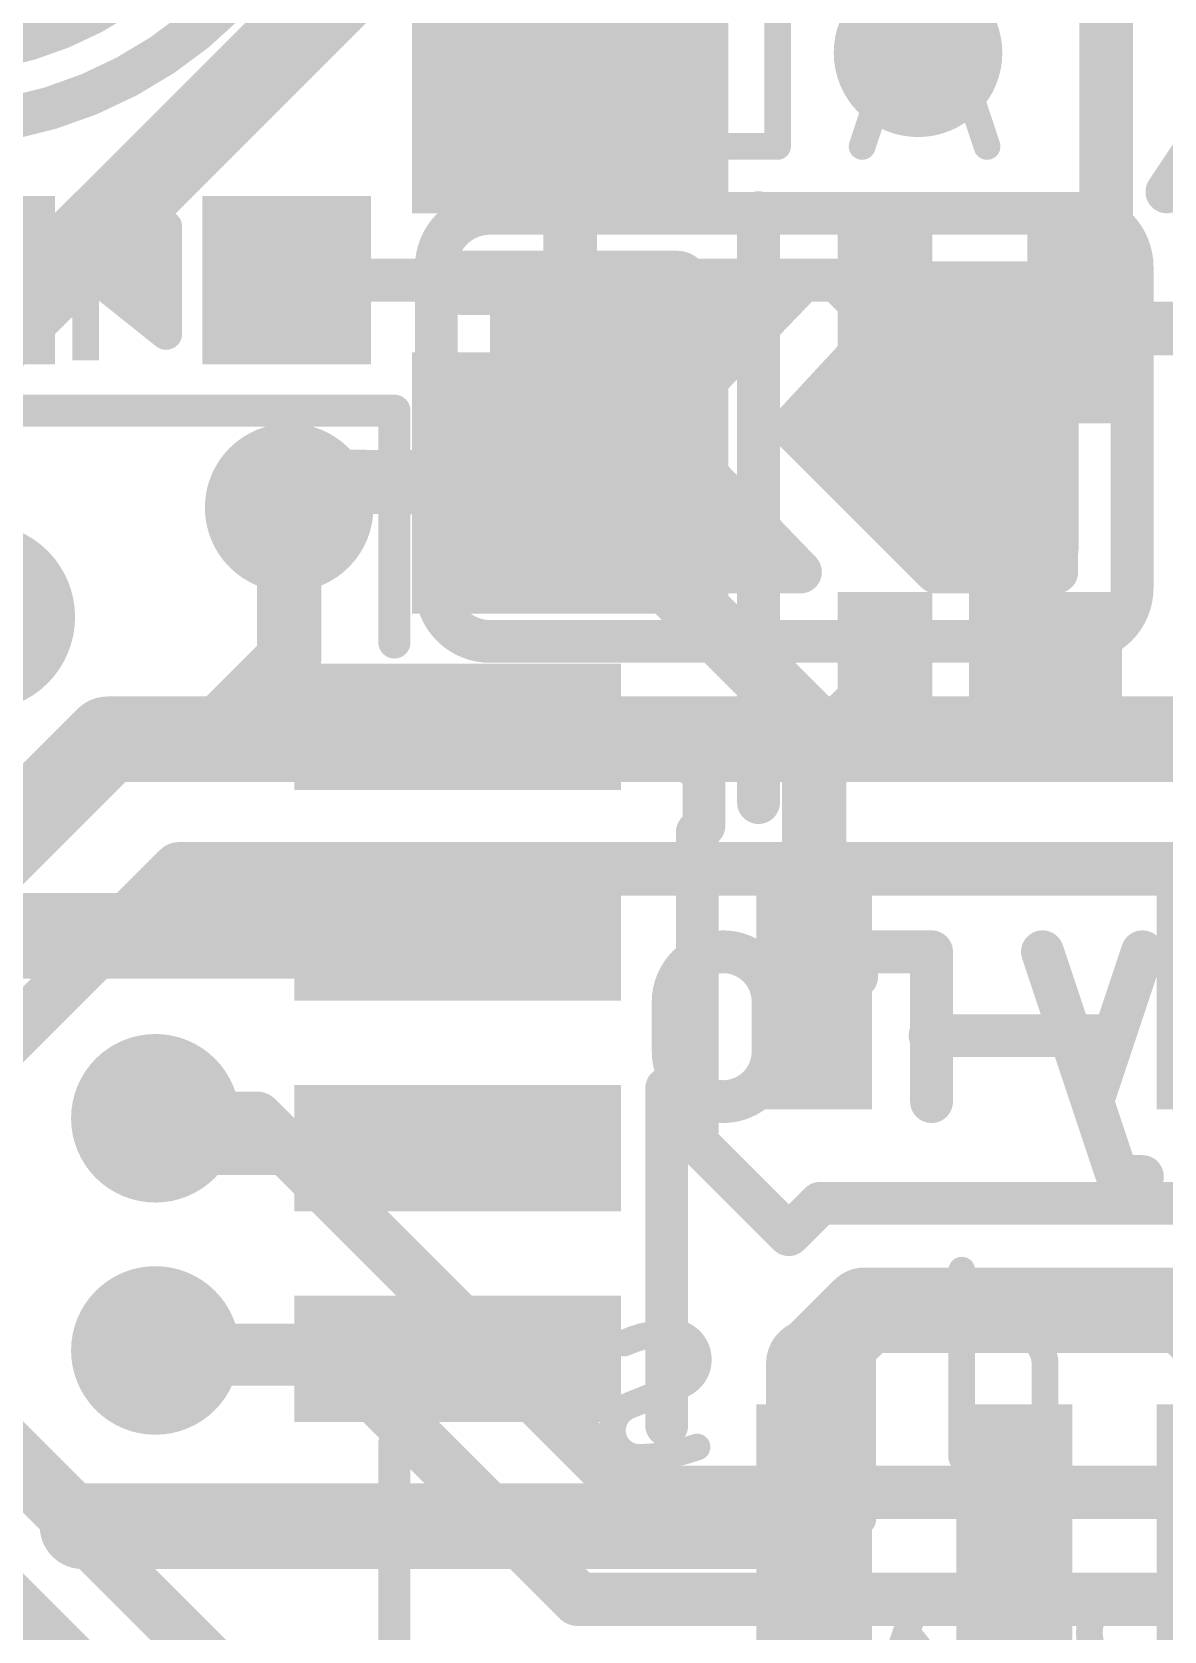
# Model space of a CAD drawing. Extents: x -0.1 to 25.5, y -0.1 to 17.9.
# Drawn here: x 3.03 to 8.41, y 6.1 to 13.69 of the extents above; entities that cross this region are included whole.
import ezdxf

# ---------------------------------------------------------------- set-up
doc = ezdxf.new("R2010")
doc.units = 0
for name, color, linetype in [('1', 12, 'CONTINUOUS'), ('16', 5, 'CONTINUOUS'), ('17', 110, 'CONTINUOUS'), ('18', 110, 'CONTINUOUS'), ('21', 40, 'CONTINUOUS'), ('22', 6, 'CONTINUOUS')]:
    doc.layers.add(name, color=color, linetype=linetype)

# ---------------------------------------------------------------- blocks, each defined once
blk = doc.blocks.new('RECT')
blk.add_solid([(-0.5, -0.5), (0.5, -0.5), (-0.5, 0.5), (0.5, 0.5)])
blk = doc.blocks.new('RECT121920X243840R50')
at = {"const_width": 0.1905}
blk.add_lwpolyline([(0.2858, -0.5715), (0.2858, 0.5715, 0.4142), (0.1905, 0.6668), (-0.1905, 0.6668, 0.4142), (-0.2858, 0.5715), (-0.2858, -0.5715, 0.4142), (-0.1905, -0.6668), (0.1905, -0.6668, 0.4142)], format="xyb", close=True, dxfattribs=at)
blk.add_solid([(-0.2159, -0.5969), (0.2159, -0.5969), (-0.2159, 0.5969), (0.2159, 0.5969)])
blk = doc.blocks.new('ROUNDP')
at = {"const_width": 0.5}
blk.add_lwpolyline([(0, -0.25, 1), (0, 0.25, 1), (0, -0.25)], format="xyb", dxfattribs=at)
blk = doc.blocks.new('ROUNDV')
at = {"const_width": 0.5}
blk.add_lwpolyline([(0, -0.25, 1), (0, 0.25, 1), (0, -0.25)], format="xyb", dxfattribs=at)

msp = doc.modelspace()

# ---------------------------------------------------------------- linework, layer by layer
at = {"layer": '1'}
for points, const_width in [([(8.132, 14.0295), (8.132, 12.43)], 0.254), ([(6.8525, 12.5095), (4.2425, 12.5095)], 0.2032), ([(6.8525, 12.5095), (7.082, 12.28)], 0.2032), ([(8.132, 12.43), (7.982, 12.28)], 0.254), ([(8.782, 12.28), (7.982, 12.28)], 0.254), ([(4.2545, 11.43), (4.3778, 11.5533)], 0.3048), ([(4.3778, 11.5533), (5.588, 11.5468)], 0.3048), ([(6.7462, 10.3886), (5.588, 11.5468)], 0.3048), ([(6.7462, 10.2442), (7.082, 10.58)], 0.3048), ([(5.054, 10.39), (5.993, 10.39)], 0.2032), ([(5.993, 10.39), (6.223, 10.16)], 0.2032), ([(6.7462, 10.2442), (6.7462, 10.3886)], 0.3048), ([(6.7462, 9.1741), (6.7462, 10.2442)], 0.3048), ([(6.223, 10.16), (6.223, 9.921)], 0.2032), ([(6.223, 9.921), (6.1918, 9.8898)], 0.2032), ([(6.1918, 9.8898), (6.1918, 8.4778)], 0.2032), ([(4.445, 9.398), (4.5005, 9.4535)], 0.4064), ([(4.9905, 9.4535), (4.5005, 9.4535)], 0.4064), ([(5.054, 9.39), (4.9905, 9.4535)], 0.4064), ([(2.7573, 9.398), (4.445, 9.398)], 0.4064), ([(3.7202, 8.39), (3.6195, 8.5316)], 0.254), ([(6.1918, 8.4778), (6.1595, 8.4455)], 0.2032), ([(5.054, 8.39), (3.7202, 8.39)], 0.254), ([(6.1595, 8.4455), (6.6258, 7.9792)], 0.2032), ([(6.6258, 7.9792), (6.7746, 8.128)], 0.2032), ([(6.7746, 8.128), (8.7194, 8.128)], 0.2032), ([(6.985, 7.62), (6.7462, 7.3812)], 0.4064), ([(8.509, 7.62), (6.985, 7.62)], 0.4064), ([(8.6462, 7.4828), (8.509, 7.62)], 0.4064), ([(3.659, 7.39), (3.6195, 7.4295)], 0.254), ([(5.054, 7.39), (3.659, 7.39)], 0.254), ([(6.7462, 7.3812), (6.7462, 6.5739)], 0.4064), ([(2.7853, 7.084), (3.274, 6.5953)], 0.3048), ([(3.274, 6.5953), (6.7248, 6.5953)], 0.4064), ([(6.7248, 6.5953), (6.7462, 6.5739)], 0.4064), ([(6.7462, 6.5739), (6.7462, 4.7802)], 0.4064), ([(7.6962, 6.5739), (7.6962, 5.8928)], 0.4064)]:
    msp.add_lwpolyline(points, dxfattribs=dict(at, const_width=const_width))
for points, const_width in [([(4.2425, 12.5603, 1), (4.2425, 12.4587)], 0.1016), ([(6.8884, 12.5454, 1), (6.8166, 12.4736)], 0.1016), ([(6.8525, 12.4587, 1), (6.8525, 12.5603)], 0.1016), ([(8.1769, 12.3851, 1), (8.0871, 12.4749)], 0.127), ([(8.0685, 12.43, 1), (8.1955, 12.43)], 0.127), ([(7.982, 12.3435, 1), (7.982, 12.2165)], 0.127), ([(7.9371, 12.3249, 1), (8.0269, 12.2351)], 0.127), ([(7.0461, 12.2441, 1), (7.1179, 12.3159)], 0.1016), ([(4.3782, 11.6295, 1), (4.3774, 11.4771)], 0.1524), ([(4.4317, 11.4995, 1), (4.324, 11.6072)], 0.1524), ([(5.6419, 11.6007, 1), (5.5341, 11.4929)], 0.1524), ([(5.5876, 11.4706, 1), (5.5884, 11.623)], 0.1524), ([(4.2006, 11.4839, 1), (4.3084, 11.3761)], 0.1524), ([(7.1359, 10.5261, 1), (7.0281, 10.6339)], 0.1524), ([(5.054, 10.4408, 1), (5.054, 10.3392)], 0.1016), ([(6.0289, 10.4259, 1), (5.9571, 10.3541)], 0.1016), ([(5.993, 10.3392, 1), (5.993, 10.4408)], 0.1016), ([(6.8224, 10.3886, 1), (6.67, 10.3886)], 0.1524), ([(6.6923, 10.3347, 1), (6.8001, 10.4425)], 0.1524), ([(6.8224, 10.2442, 1), (6.67, 10.2442)], 0.1524), ([(6.6923, 10.2981, 1), (6.8001, 10.1903)], 0.1524), ([(6.2738, 10.16, 1), (6.1722, 10.16)], 0.1016), ([(6.1871, 10.1241, 1), (6.2589, 10.1959)], 0.1016), ([(6.67, 10.2442, 1), (6.8224, 10.2442)], 0.1524), ([(6.2589, 9.8851, 1), (6.1871, 9.957)], 0.1016), ([(6.2426, 9.8898, 1), (6.141, 9.8898)], 0.1016), ([(6.1559, 9.9258, 1), (6.2277, 9.8539)], 0.1016), ([(6.1722, 9.921, 1), (6.2738, 9.921)], 0.1016), ([(4.5005, 9.5551, 1), (4.5005, 9.3519)], 0.2032), ([(4.5723, 9.3817, 1), (4.4287, 9.5253)], 0.2032), ([(5.0623, 9.5253, 1), (4.9187, 9.3817)], 0.2032), ([(4.9905, 9.3519, 1), (4.9905, 9.5551)], 0.2032), ([(4.3732, 9.4698, 1), (4.5168, 9.3262)], 0.2032), ([(4.445, 9.2964, 1), (4.445, 9.4996)], 0.2032), ([(4.9822, 9.3182, 1), (5.1258, 9.4618)], 0.2032), ([(6.67, 9.1741, 1), (6.8224, 9.1741)], 0.1524), ([(3.6712, 8.5684, 1), (3.5678, 8.4948)], 0.127), ([(6.2277, 8.4419, 1), (6.1559, 8.5137)], 0.1016), ([(3.7202, 8.4535, 1), (3.7202, 8.3265)], 0.127), ([(5.054, 8.3265, 1), (5.054, 8.4535)], 0.127), ([(6.1954, 8.4814, 1), (6.1236, 8.4096)], 0.1016), ([(6.1236, 8.4814, 1), (6.1954, 8.4096)], 0.1016), ([(6.141, 8.4778, 1), (6.2426, 8.4778)], 0.1016), ([(3.6685, 8.3532, 1), (3.772, 8.4268)], 0.127), ([(6.7746, 8.1788, 1), (6.7746, 8.0772)], 0.1016), ([(6.8105, 8.0921, 1), (6.7387, 8.1639)], 0.1016), ([(6.5899, 8.0151, 1), (6.6617, 7.9433)], 0.1016), ([(6.5899, 7.9433, 1), (6.6617, 8.0151)], 0.1016), ([(6.985, 7.7216, 1), (6.985, 7.5184)], 0.2032), ([(7.0568, 7.5482, 1), (6.9132, 7.6918)], 0.2032), ([(8.5808, 7.6918, 1), (8.4372, 7.5482)], 0.2032), ([(3.6644, 7.4744, 1), (3.5746, 7.3846)], 0.127), ([(3.659, 7.4535, 1), (3.659, 7.3265)], 0.127), ([(5.054, 7.3265, 1), (5.054, 7.4535)], 0.127), ([(6.8478, 7.3812, 1), (6.6446, 7.3812)], 0.2032), ([(6.6744, 7.453, 1), (6.818, 7.3094)], 0.2032), ([(3.6141, 7.3451, 1), (3.7039, 7.4349)], 0.127), ([(3.274, 6.6969, 1), (3.274, 6.4937)], 0.2032), ([(6.7966, 6.6671, 1), (6.653, 6.5235)], 0.2032), ([(6.8478, 6.5739, 1), (6.6446, 6.5739)], 0.2032), ([(6.7248, 6.4937, 1), (6.7248, 6.6969)], 0.2032), ([(7.7978, 6.5739, 1), (7.5946, 6.5739)], 0.2032), ([(3.2201, 6.5414, 1), (3.3278, 6.6492)], 0.1524), ([(6.6744, 6.5021, 1), (6.818, 6.6457)], 0.2032), ([(6.6446, 6.5739, 1), (6.8478, 6.5739)], 0.2032)]:
    msp.add_lwpolyline(points, format="xyb", dxfattribs=dict(at, const_width=const_width))
at = {"layer": '16'}
for points, const_width in [([(2.794, 12.192), (5.0292, 14.4272)], 0.4064), ([(6.35, 14.224), (5.588, 13.462)], 0.254), ([(5.588, 13.462), (5.588, 11.811)], 0.254), ([(5.311, 11.1244), (5.311, 12.4976)], 0.2032), ([(5.311, 12.4976), (6.681, 12.4976)], 0.2032), ([(6.681, 12.4976), (6.0198, 11.811)], 0.2032), ([(7.2755, 12.4976), (6.6389, 11.811)], 0.2032), ([(7.897, 12.4976), (7.2755, 12.4976)], 0.2032), ([(7.897, 11.1244), (7.897, 12.4976)], 0.2032), ([(5.311, 12.3952), (6.5824, 12.3952)], 0.2032), ([(7.1806, 12.3952), (7.897, 12.3952)], 0.2032), ([(5.311, 12.192), (6.3867, 12.192)], 0.2032), ([(6.9922, 12.192), (7.897, 12.192)], 0.2032), ([(5.311, 11.9888), (6.191, 11.9888)], 0.2032), ([(6.8038, 11.9888), (7.897, 11.9888)], 0.2032), ([(7.62, 11.811), (7.6835, 11.7475)], 0.4064), ([(7.6835, 11.7475), (7.6835, 10.3939)], 0.4064), ([(5.311, 11.7856), (6.0443, 11.7856)], 0.2032), ([(6.0198, 11.811), (6.681, 11.1244)], 0.2032), ([(6.6389, 11.811), (7.3255, 11.1244)], 0.2032), ([(6.6643, 11.7856), (7.897, 11.7856)], 0.2032), ([(5.311, 11.5824), (6.2399, 11.5824)], 0.2032), ([(6.8675, 11.5824), (7.897, 11.5824)], 0.2032), ([(4.2545, 10.7114), (4.2545, 11.43)], 0.3048), ([(5.311, 11.3792), (6.4356, 11.3792)], 0.2032), ([(7.0707, 11.3792), (7.897, 11.3792)], 0.2032), ([(5.311, 11.176), (6.6313, 11.176)], 0.2032), ([(7.2739, 11.176), (7.897, 11.176)], 0.2032), ([(6.681, 11.1244), (5.311, 11.1244)], 0.2032), ([(7.3255, 11.1244), (7.897, 11.1244)], 0.2032), ([(3.8735, 10.3304), (4.2545, 10.7114)], 0.3048), ([(7.6835, 10.3939), (7.747, 10.3304)], 0.4064), ([(2.3154, 9.2523), (3.3935, 10.3304)], 0.4064), ([(3.8735, 10.3304), (3.3935, 10.3304)], 0.4064), ([(6.096, 10.3304), (3.8735, 10.3304)], 0.4064), ([(7.747, 10.3304), (6.096, 10.3304)], 0.4064), ([(8.8699, 10.3304), (7.747, 10.3304)], 0.4064), ([(2.8615, 8.8456), (3.7314, 9.7155)], 0.254), ([(3.7314, 9.7155), (8.5725, 9.7155)], 0.254), ([(4.0998, 8.5316), (3.6195, 8.5316)], 0.254), ([(4.0998, 8.5316), (5.8751, 6.7564)], 0.254), ([(3.6195, 7.4295), (4.445, 7.4295)], 0.254), ([(5.6261, 6.2484), (4.445, 7.4295)], 0.254), ([(2.8615, 6.9694), (4.0905, 5.7404)], 0.254), ([(3.8696, 5.207), (2.3154, 6.7612)], 0.4064), ([(5.8751, 6.7564), (12.8016, 6.7564)], 0.254), ([(5.6261, 6.2484), (12.4322, 6.2484)], 0.254)]:
    msp.add_lwpolyline(points, dxfattribs=dict(at, const_width=const_width))
for points, const_width in [([(5.6515, 13.462, 1), (5.5245, 13.462)], 0.127), ([(5.5431, 13.5069, 1), (5.6329, 13.4171)], 0.127), ([(5.3618, 12.4976, 1), (5.2602, 12.4976)], 0.1016), ([(5.311, 12.5484, 1), (5.311, 12.4468)], 0.1016), ([(6.7176, 12.4624, 1), (6.6444, 12.5328)], 0.1016), ([(6.681, 12.4468, 1), (6.681, 12.5484)], 0.1016), ([(7.2755, 12.5484, 1), (7.2755, 12.4468)], 0.1016), ([(7.3128, 12.4631, 1), (7.2382, 12.5321)], 0.1016), ([(7.9478, 12.4976, 1), (7.8462, 12.4976)], 0.1016), ([(7.897, 12.4468, 1), (7.897, 12.5484)], 0.1016), ([(5.311, 12.446, 1), (5.311, 12.3444)], 0.1016), ([(6.5824, 12.3444, 1), (6.5824, 12.446)], 0.1016), ([(7.1806, 12.446, 1), (7.1806, 12.3444)], 0.1016), ([(7.897, 12.3444, 1), (7.897, 12.446)], 0.1016), ([(5.311, 12.2428, 1), (5.311, 12.1412)], 0.1016), ([(6.3867, 12.1412, 1), (6.3867, 12.2428)], 0.1016), ([(6.9922, 12.2428, 1), (6.9922, 12.1412)], 0.1016), ([(7.897, 12.1412, 1), (7.897, 12.2428)], 0.1016), ([(5.311, 12.0396, 1), (5.311, 11.938)], 0.1016), ([(6.191, 11.938, 1), (6.191, 12.0396)], 0.1016), ([(6.8038, 12.0396, 1), (6.8038, 11.938)], 0.1016), ([(7.897, 11.938, 1), (7.897, 12.0396)], 0.1016), ([(7.6918, 11.8828, 1), (7.5482, 11.7392)], 0.2032), ([(7.7851, 11.7475, 1), (7.5819, 11.7475)], 0.2032), ([(7.6117, 11.6757, 1), (7.7553, 11.8193)], 0.2032), ([(5.311, 11.8364, 1), (5.311, 11.7348)], 0.1016), ([(5.5245, 11.811, 1), (5.6515, 11.811)], 0.127), ([(6.0564, 11.8462, 1), (5.9832, 11.7758)], 0.1016), ([(5.9832, 11.8462, 1), (6.0564, 11.7758)], 0.1016), ([(6.0443, 11.7348, 1), (6.0443, 11.8364)], 0.1016), ([(6.6748, 11.8469, 1), (6.603, 11.7751)], 0.1016), ([(6.6016, 11.8455, 1), (6.6762, 11.7765)], 0.1016), ([(6.6643, 11.8364, 1), (6.6643, 11.7348)], 0.1016), ([(7.897, 11.7348, 1), (7.897, 11.8364)], 0.1016), ([(5.311, 11.6332, 1), (5.311, 11.5316)], 0.1016), ([(6.2399, 11.5316, 1), (6.2399, 11.6332)], 0.1016), ([(6.8675, 11.6332, 1), (6.8675, 11.5316)], 0.1016), ([(7.897, 11.5316, 1), (7.897, 11.6332)], 0.1016), ([(4.3307, 11.43, 1), (4.1783, 11.43)], 0.1524), ([(5.311, 11.43, 1), (5.311, 11.3284)], 0.1016), ([(6.4356, 11.3284, 1), (6.4356, 11.43)], 0.1016), ([(7.0707, 11.43, 1), (7.0707, 11.3284)], 0.1016), ([(7.897, 11.3284, 1), (7.897, 11.43)], 0.1016), ([(5.311, 11.2268, 1), (5.311, 11.1252)], 0.1016), ([(6.6313, 11.1252, 1), (6.6313, 11.2268)], 0.1016), ([(7.2739, 11.2268, 1), (7.2739, 11.1252)], 0.1016), ([(7.897, 11.1252, 1), (7.897, 11.2268)], 0.1016), ([(5.311, 11.1752, 1), (5.311, 11.0736)], 0.1016), ([(5.2602, 11.1244, 1), (5.3618, 11.1244)], 0.1016), ([(6.6444, 11.0892, 1), (6.7176, 11.1596)], 0.1016), ([(6.681, 11.0736, 1), (6.681, 11.1752)], 0.1016), ([(7.3255, 11.1752, 1), (7.3255, 11.0736)], 0.1016), ([(7.2896, 11.0885, 1), (7.3614, 11.1603)], 0.1016), ([(7.8462, 11.1244, 1), (7.9478, 11.1244)], 0.1016), ([(7.897, 11.0736, 1), (7.897, 11.1752)], 0.1016), ([(4.3084, 10.6575, 1), (4.2006, 10.7653)], 0.1524), ([(4.1783, 10.7114, 1), (4.3307, 10.7114)], 0.1524), ([(7.7553, 10.4657, 1), (7.6117, 10.3221)], 0.2032), ([(3.3935, 10.432, 1), (3.3935, 10.2288)], 0.2032), ([(3.4654, 10.2586, 1), (3.3217, 10.4022)], 0.2032), ([(3.8735, 10.432, 1), (3.8735, 10.2288)], 0.2032), ([(3.8735, 10.2288, 1), (3.8735, 10.432)], 0.2032), ([(6.096, 10.432, 1), (6.096, 10.2288)], 0.2032), ([(6.096, 10.2288, 1), (6.096, 10.432)], 0.2032), ([(7.5819, 10.3939, 1), (7.7851, 10.3939)], 0.2032), ([(7.747, 10.432, 1), (7.747, 10.2288)], 0.2032), ([(7.6752, 10.2586, 1), (7.8188, 10.4022)], 0.2032), ([(7.747, 10.2288, 1), (7.747, 10.432)], 0.2032), ([(3.8196, 10.3843, 1), (3.9274, 10.2765)], 0.1524), ([(3.7314, 9.779, 1), (3.7314, 9.652)], 0.127), ([(3.7763, 9.6706, 1), (3.6865, 9.7604)], 0.127), ([(3.6195, 8.5951, 1), (3.6195, 8.4681)], 0.127), ([(4.1448, 8.5765, 1), (4.0549, 8.4867)], 0.127), ([(4.0998, 8.4681, 1), (4.0998, 8.5951)], 0.127), ([(3.6195, 7.493, 1), (3.6195, 7.366)], 0.127), ([(4.4899, 7.4744, 1), (4.4001, 7.3846)], 0.127), ([(4.445, 7.366, 1), (4.445, 7.493)], 0.127), ([(5.8751, 6.8199, 1), (5.8751, 6.6929)], 0.127), ([(5.8302, 6.7115, 1), (5.92, 6.8013)], 0.127), ([(5.6261, 6.3119, 1), (5.6261, 6.1849)], 0.127), ([(5.5812, 6.2035, 1), (5.671, 6.2933)], 0.127)]:
    msp.add_lwpolyline(points, format="xyb", dxfattribs=dict(at, const_width=const_width))
at = {"layer": '21'}
for points, const_width in [([(2.54, 13.24, 1), (2.54, 17.24, 1), (2.54, 13.24)], 0.2032), ([(8.3778, 12.9568, 1), (8.4624, 12.9004)], 0.1016), ([(6.5328, 12.83, 1), (6.4312, 12.83)], 0.1016), ([(3.7084, 12.7635, 1), (3.6322, 12.7635)], 0.0762), ([(3.6941, 12.7337, 1), (3.6465, 12.7933)], 0.0762), ([(3.5274, 12.6873, 1), (3.5274, 12.6111)], 0.0762), ([(3.6703, 12.6111, 1), (3.6703, 12.6873)], 0.0762), ([(5.08, 12.573, 1), (5.08, 12.4206)], 0.1524), ([(6.096, 12.4206, 1), (6.096, 12.573)], 0.1524), ([(3.3766, 12.5393, 1), (3.329, 12.4797)], 0.0762), ([(3.329, 12.5393, 1), (3.3766, 12.4797)], 0.0762), ([(3.3687, 12.5349, 1), (3.3687, 12.4587)], 0.0762), ([(3.6703, 12.4587, 1), (3.6703, 12.5349)], 0.0762), ([(3.5592, 12.3825, 1), (3.5592, 12.3063)], 0.0762), ([(3.6703, 12.3063, 1), (3.6703, 12.3825)], 0.0762), ([(3.6465, 12.2257, 1), (3.6941, 12.2853)], 0.0762), ([(3.6322, 12.2555, 1), (3.7084, 12.2555)], 0.0762), ([(4.7921, 11.89, 1), (4.7159, 11.89)], 0.0762), ([(4.754, 11.8519, 1), (4.754, 11.9281)], 0.0762), ([(4.7159, 10.79, 1), (4.7921, 10.79)], 0.0762), ([(6.4312, 10.03, 1), (6.5328, 10.03)], 0.1016), ([(7.2962, 8.9748, 1), (7.2962, 8.8732)], 0.1016), ([(8.0962, 8.8732, 1), (8.0962, 8.9748)], 0.1016), ([(6.097, 8.674, 1), (5.9954, 8.674)], 0.1016), ([(4.7921, 6.99, 1), (4.7159, 6.99)], 0.0762), ([(5.9954, 7.074, 1), (6.097, 7.074)], 0.1016)]:
    msp.add_lwpolyline(points, format="xyb", dxfattribs=dict(at, const_width=const_width))
for points, const_width in [([(8.4201, 12.9286), (9.2329, 14.1478)], 0.2032), ([(6.482, 10.03), (6.482, 12.83)], 0.2032), ([(3.6703, 12.7635), (3.3528, 12.5095)], 0.1524), ([(3.6703, 12.2555), (3.6703, 12.7635)], 0.1524), ([(3.5274, 12.6492), (3.6703, 12.6492)], 0.1524), ([(5.08, 12.4968), (6.096, 12.4968)], 0.3048), ([(3.3528, 12.5095), (3.6703, 12.2555)], 0.1524), ([(3.3687, 12.4968), (3.6703, 12.4968)], 0.1524), ([(3.5592, 12.3444), (3.6703, 12.3444)], 0.1524), ([(2.154, 11.89), (4.754, 11.89)], 0.1524), ([(4.754, 11.89), (4.754, 10.79)], 0.1524), ([(7.2962, 8.924), (8.0962, 8.924)], 0.2032), ([(6.0462, 8.674), (6.0462, 7.074)], 0.2032), ([(4.754, 6.99), (4.754, 5.79)], 0.1524)]:
    msp.add_lwpolyline(points, dxfattribs=dict(at, const_width=const_width))
at = {"layer": '22'}
for points, const_width in [([(6.5723, 13.1445), (6.5723, 14.0335)], 0.127), ([(7.2702, 14.0335), (6.9739, 13.1445)], 0.127), ([(7.5665, 13.1445), (7.2702, 14.0335)], 0.127), ([(5.578, 13.3421), (5.1829, 13.8359)], 0.127), ([(6.0784, 13.7866), (6.0784, 13.3914)], 0.127), ([(7.0479, 13.3668), (7.4924, 13.3668)], 0.127), ([(6.3253, 13.1445), (6.5723, 13.1445)], 0.127), ([(8.001, 12.827), (5.207, 12.827)], 0.2032), ([(4.953, 11.049), (4.953, 12.573)], 0.2032), ([(8.255, 11.049), (8.255, 12.573)], 0.2032), ([(5.207, 10.795), (8.001, 10.795)], 0.2032), ([(7.3031, 9.3218), (6.9475, 9.3218)], 0.2032), ([(6.9475, 9.3218), (6.9475, 9.2033)], 0.2032), ([(7.3031, 8.6106), (7.3031, 9.3218)], 0.2032), ([(8.1852, 8.255), (7.8296, 9.3218)], 0.2032), ([(8.3037, 9.3218), (8.0666, 8.6106)], 0.2032), ([(6.077, 9.0847), (6.077, 8.8477)], 0.2032), ([(6.5511, 8.8477), (6.5511, 9.0847)], 0.2032), ([(8.3037, 8.255), (8.1852, 8.255)], 0.2032), ([(7.4466, 7.8105), (7.4466, 6.9215)], 0.127), ([(6.9762, 7.5142), (6.7293, 7.5142)], 0.127), ([(6.9762, 6.6252), (6.9762, 7.5142)], 0.127), ([(7.6936, 7.5142), (7.4466, 7.5142)], 0.127), ([(6.5811, 7.366), (6.5811, 7.0697)], 0.127), ([(7.8417, 7.0697), (7.8417, 7.366)], 0.127), ([(5.8688, 7.1684), (6.1157, 7.2672)], 0.127), ([(6.7293, 6.9215), (6.9762, 6.9215)], 0.127), ([(7.4466, 6.9215), (7.6936, 6.9215)], 0.127), ([(8.5461, 6.2865), (8.2497, 6.2865)], 0.127), ([(7.5823, 5.5951), (7.1872, 6.0889)], 0.127)]:
    msp.add_lwpolyline(points, dxfattribs=dict(at, const_width=const_width))
for points, const_width in [([(5.2076, 13.91, 0.1139), (5.1335, 13.589)], 0.127), ([(5.6274, 13.589, 0.1139), (5.5533, 13.91)], 0.127), ([(5.1335, 13.589, 0.1139), (5.2076, 13.268)], 0.127), ([(5.1652, 13.589, 1), (5.1017, 13.589)], 0.0635), ([(5.1017, 13.589, 1), (5.1652, 13.589)], 0.0635), ([(5.5533, 13.268, 0.1139), (5.6274, 13.589)], 0.127), ([(5.6591, 13.589, 1), (5.5956, 13.589)], 0.0635), ([(5.5956, 13.589, 1), (5.6591, 13.589)], 0.0635), ([(6.0784, 13.3914, 0.4142), (6.3253, 13.1445)], 0.127), ([(6.1101, 13.3914, 1), (6.0466, 13.3914)], 0.0635), ([(5.5532, 13.3222, 1), (5.6028, 13.3619)], 0.0635), ([(6.0466, 13.3914, 1), (6.1101, 13.3914)], 0.0635), ([(7.0479, 13.3985, 1), (7.0479, 13.335)], 0.0635), ([(7.4924, 13.335, 1), (7.4924, 13.3985)], 0.0635), ([(5.2376, 13.2783, 1), (5.1775, 13.2577)], 0.0635), ([(5.2076, 13.268, 0.3205), (5.3804, 13.1445)], 0.127), ([(5.179, 13.2541, 1), (5.2361, 13.2819)], 0.0635), ([(5.3804, 13.1445, 0.3205), (5.5533, 13.268)], 0.127), ([(5.5248, 13.2819, 1), (5.5818, 13.2541)], 0.0635), ([(5.5833, 13.2577, 1), (5.5233, 13.2783)], 0.0635), ([(5.3804, 13.1762, 1), (5.3804, 13.1128)], 0.0635), ([(5.3804, 13.1128, 1), (5.3804, 13.1762)], 0.0635), ([(6.3253, 13.1763, 1), (6.3253, 13.1128)], 0.0635), ([(6.3253, 13.1128, 1), (6.3253, 13.1763)], 0.0635), ([(6.5723, 13.1128, 1), (6.5723, 13.1763)], 0.0635), ([(6.5405, 13.1445, 1), (6.604, 13.1445)], 0.0635), ([(6.9437, 13.1545, 1), (7.004, 13.1345)], 0.0635), ([(7.5364, 13.1345, 1), (7.5966, 13.1545)], 0.0635), ([(5.207, 12.827, 0.4142), (4.953, 12.573)], 0.2032), ([(5.207, 12.8778, 1), (5.207, 12.7762)], 0.1016), ([(5.207, 12.7762, 1), (5.207, 12.8778)], 0.1016), ([(8.255, 12.573, 0.4142), (8.001, 12.827)], 0.2032), ([(8.001, 12.8778, 1), (8.001, 12.7762)], 0.1016), ([(8.001, 12.7762, 1), (8.001, 12.8778)], 0.1016), ([(5.0038, 12.573, 1), (4.9022, 12.573)], 0.1016), ([(4.9022, 12.573, 1), (5.0038, 12.573)], 0.1016), ([(8.3058, 12.573, 1), (8.2042, 12.573)], 0.1016), ([(8.2042, 12.573, 1), (8.3058, 12.573)], 0.1016), ([(4.953, 11.049, 0.4142), (5.207, 10.795)], 0.2032), ([(5.0038, 11.049, 1), (4.9022, 11.049)], 0.1016), ([(4.9022, 11.049, 1), (5.0038, 11.049)], 0.1016), ([(8.001, 10.795, 0.4142), (8.255, 11.049)], 0.2032), ([(8.3058, 11.049, 1), (8.2042, 11.049)], 0.1016), ([(8.2042, 11.049, 1), (8.3058, 11.049)], 0.1016), ([(5.207, 10.8458, 1), (5.207, 10.7442)], 0.1016), ([(5.207, 10.7442, 1), (5.207, 10.8458)], 0.1016), ([(8.001, 10.8458, 1), (8.001, 10.7442)], 0.1016), ([(8.001, 10.7442, 1), (8.001, 10.8458)], 0.1016), ([(6.5511, 9.0847, 1), (6.077, 9.0847)], 0.2032), ([(6.9475, 9.3726, 1), (6.9475, 9.271)], 0.1016), ([(6.9983, 9.3218, 1), (6.8967, 9.3218)], 0.1016), ([(7.3539, 9.3218, 1), (7.2523, 9.3218)], 0.1016), ([(7.3031, 9.271, 1), (7.3031, 9.3726)], 0.1016), ([(7.8778, 9.3379, 1), (7.7814, 9.3057)], 0.1016), ([(8.3519, 9.3057, 1), (8.2555, 9.3379)], 0.1016), ([(6.1278, 9.0847, 1), (6.0262, 9.0847)], 0.1016), ([(6.6019, 9.0847, 1), (6.5003, 9.0847)], 0.1016), ([(6.8967, 9.2033, 1), (6.9983, 9.2033)], 0.1016), ([(6.0262, 9.0847, 1), (6.1278, 9.0847)], 0.1016), ([(6.5003, 9.0847, 1), (6.6019, 9.0847)], 0.1016), ([(6.077, 8.8477, 1), (6.5511, 8.8477)], 0.2032), ([(6.1278, 8.8477, 1), (6.0262, 8.8477)], 0.1016), ([(6.0262, 8.8477, 1), (6.1278, 8.8477)], 0.1016), ([(6.6019, 8.8477, 1), (6.5003, 8.8477)], 0.1016), ([(6.5003, 8.8477, 1), (6.6019, 8.8477)], 0.1016), ([(7.2523, 8.6106, 1), (7.3539, 8.6106)], 0.1016), ([(8.0184, 8.6267, 1), (8.1148, 8.5945)], 0.1016), ([(8.1852, 8.3058, 1), (8.1852, 8.2042)], 0.1016), ([(8.3037, 8.2042, 1), (8.3037, 8.3058)], 0.1016), ([(8.137, 8.2389, 1), (8.2334, 8.2711)], 0.1016), ([(7.4784, 7.8105, 1), (7.4149, 7.8105)], 0.0635), ([(5.831, 7.4937, 1), (5.8571, 7.4358)], 0.0635), ([(6.0663, 7.5142, 0.1025), (5.8441, 7.4648)], 0.127), ([(6.1157, 7.2672, 0.8318), (6.0663, 7.5142)], 0.127), ([(6.0659, 7.5459, 1), (6.0668, 7.4824)], 0.0635), ([(6.0668, 7.4824, 1), (6.0659, 7.5459)], 0.0635), ([(6.7293, 7.5142, 0.4142), (6.5811, 7.366)], 0.127), ([(6.7293, 7.5459, 1), (6.7293, 7.4824)], 0.0635), ([(6.7293, 7.4824, 1), (6.7293, 7.5459)], 0.0635), ([(7.008, 7.5142, 1), (6.9445, 7.5142)], 0.0635), ([(6.9762, 7.4824, 1), (6.9762, 7.5459)], 0.0635), ([(7.4466, 7.5459, 1), (7.4466, 7.4824)], 0.0635), ([(7.8417, 7.366, 0.4142), (7.6936, 7.5142)], 0.127), ([(7.6936, 7.5459, 1), (7.6936, 7.4824)], 0.0635), ([(7.6936, 7.4824, 1), (7.6936, 7.5459)], 0.0635), ([(6.6129, 7.366, 1), (6.5494, 7.366)], 0.0635), ([(6.5494, 7.366, 1), (6.6129, 7.366)], 0.0635), ([(7.8735, 7.366, 1), (7.81, 7.366)], 0.0635), ([(7.81, 7.366, 1), (7.8735, 7.366)], 0.0635), ([(6.1039, 7.2967, 1), (6.1275, 7.2377)], 0.0635), ([(6.1275, 7.2377, 1), (6.1039, 7.2967)], 0.0635), ([(5.8688, 7.1684, 0.8318), (5.9181, 6.9215)], 0.127), ([(5.857, 7.1979, 1), (5.8805, 7.139)], 0.0635), ([(5.8805, 7.139, 1), (5.857, 7.1979)], 0.0635), ([(6.5811, 7.0697, 0.4142), (6.7293, 6.9215)], 0.127), ([(6.6129, 7.0697, 1), (6.5494, 7.0697)], 0.0635), ([(6.5494, 7.0697, 1), (6.6129, 7.0697)], 0.0635), ([(7.6936, 6.9215, 0.4142), (7.8417, 7.0697)], 0.127), ([(7.8735, 7.0697, 1), (7.81, 7.0697)], 0.0635), ([(7.81, 7.0697, 1), (7.8735, 7.0697)], 0.0635), ([(5.9181, 6.9215, 0.083), (6.1898, 6.9709)], 0.127), ([(5.9177, 6.9532, 1), (5.9186, 6.8898)], 0.0635), ([(5.9186, 6.8898, 1), (5.9177, 6.9532)], 0.0635), ([(6.2005, 6.941, 1), (6.179, 7.0008)], 0.0635), ([(6.7293, 6.9532, 1), (6.7293, 6.8898)], 0.0635), ([(6.7293, 6.8898, 1), (6.7293, 6.9532)], 0.0635), ([(6.9762, 6.8898, 1), (6.9762, 6.9532)], 0.0635), ([(7.4466, 6.9532, 1), (7.4466, 6.8898)], 0.0635), ([(7.6936, 6.9532, 1), (7.6936, 6.8898)], 0.0635), ([(7.6936, 6.8898, 1), (7.6936, 6.9532)], 0.0635), ([(7.4149, 6.9215, 1), (7.4784, 6.9215)], 0.0635), ([(6.9445, 6.6252, 1), (7.008, 6.6252)], 0.0635), ([(7.3847, 6.2865, 0.3205), (7.2119, 6.163)], 0.127), ([(7.5576, 6.163, 0.3205), (7.3847, 6.2865)], 0.127), ([(7.3847, 6.3182, 1), (7.3847, 6.2548)], 0.0635), ([(7.3847, 6.2548, 1), (7.3847, 6.3182)], 0.0635), ([(8.2497, 6.2865, 1), (8.2497, 5.8914)], 0.127), ([(8.2497, 6.3182, 1), (8.2497, 6.2548)], 0.0635), ([(8.2497, 6.2548, 1), (8.2497, 6.3182)], 0.0635), ([(7.2119, 6.163, 0.1139), (7.1378, 5.842)], 0.127), ([(7.2404, 6.1491, 1), (7.1833, 6.1769)], 0.0635), ([(7.6317, 5.842, 0.1139), (7.5576, 6.163)], 0.127), ([(7.5861, 6.1769, 1), (7.5291, 6.1491)], 0.0635), ([(7.212, 6.1088, 1), (7.1624, 6.0691)], 0.0635), ([(7.1818, 6.1733, 1), (7.2419, 6.1527)], 0.0635), ([(7.5276, 6.1527, 1), (7.5876, 6.1733)], 0.0635)]:
    msp.add_lwpolyline(points, format="xyb", dxfattribs=dict(at, const_width=const_width))

# ---------------------------------------------------------------- block references
at = {"layer": '1', "rotation": 90}
for p, xscale, yscale in [((5.588, 13.4468), 1.24, 1.5), ((2.7425, 12.5095), 0.8, 0.8), ((4.2425, 12.5095), 0.8, 0.8), ((5.588, 11.5468), 1.24, 1.5)]:
    msp.add_blockref('RECT', p, dxfattribs=dict(at, xscale=xscale, yscale=yscale))
at = {"layer": '1'}
for p, xscale, yscale in [((7.082, 12.28), 0.45, 0.9), ((7.982, 12.28), 0.45, 0.9), ((7.082, 10.58), 0.45, 0.9), ((7.982, 10.58), 0.45, 0.9), ((5.054, 10.39), 1.55, 0.6), ((6.7462, 9.1741), 0.55, 1.2), ((8.6462, 9.1741), 0.55, 1.2), ((5.054, 9.39), 1.55, 0.6), ((5.054, 8.39), 1.55, 0.6), ((5.054, 7.39), 1.55, 0.6), ((6.7462, 6.5739), 0.55, 1.2), ((7.6962, 6.5739), 0.55, 1.2), ((8.6462, 6.5739), 0.55, 1.2)]:
    msp.add_blockref('RECT', p, dxfattribs=dict(at, xscale=xscale, yscale=yscale))
at = {"layer": '16', "rotation": 180}
for p in [(5.588, 11.811), (7.62, 11.811)]:
    msp.add_blockref('RECT121920X243840R50', p, dxfattribs=at)
at = {"layer": '17', "xscale": 3.516, "yscale": 3.516}
msp.add_blockref('ROUNDP', (2.54, 15.24), dxfattribs=at)
msp.add_blockref('ROUNDP', (2.54, 15.24), dxfattribs=at)
at = {"layer": '18'}
for p, xscale, yscale in [((7.239, 13.589), 0.8001, 0.8001), ((7.239, 13.589), 0.8001, 0.8001), ((4.2545, 11.43), 0.8001, 0.8001), ((4.2545, 11.43), 0.8001, 0.8001), ((2.794, 10.9106), 0.889, 0.889), ((2.794, 10.9106), 0.889, 0.889), ((3.6195, 8.5316), 0.8001, 0.8001), ((3.6195, 8.5316), 0.8001, 0.8001), ((3.6195, 7.4295), 0.8001, 0.8001), ((3.6195, 7.4295), 0.8001, 0.8001)]:
    msp.add_blockref('ROUNDV', p, dxfattribs=dict(at, xscale=xscale, yscale=yscale))
at = {"layer": '21', "xscale": 0.762, "yscale": 0.127, "rotation": 90}
msp.add_blockref('RECT', (3.2893, 12.5095), dxfattribs=at)

doc.saveas('drawing.dxf')
